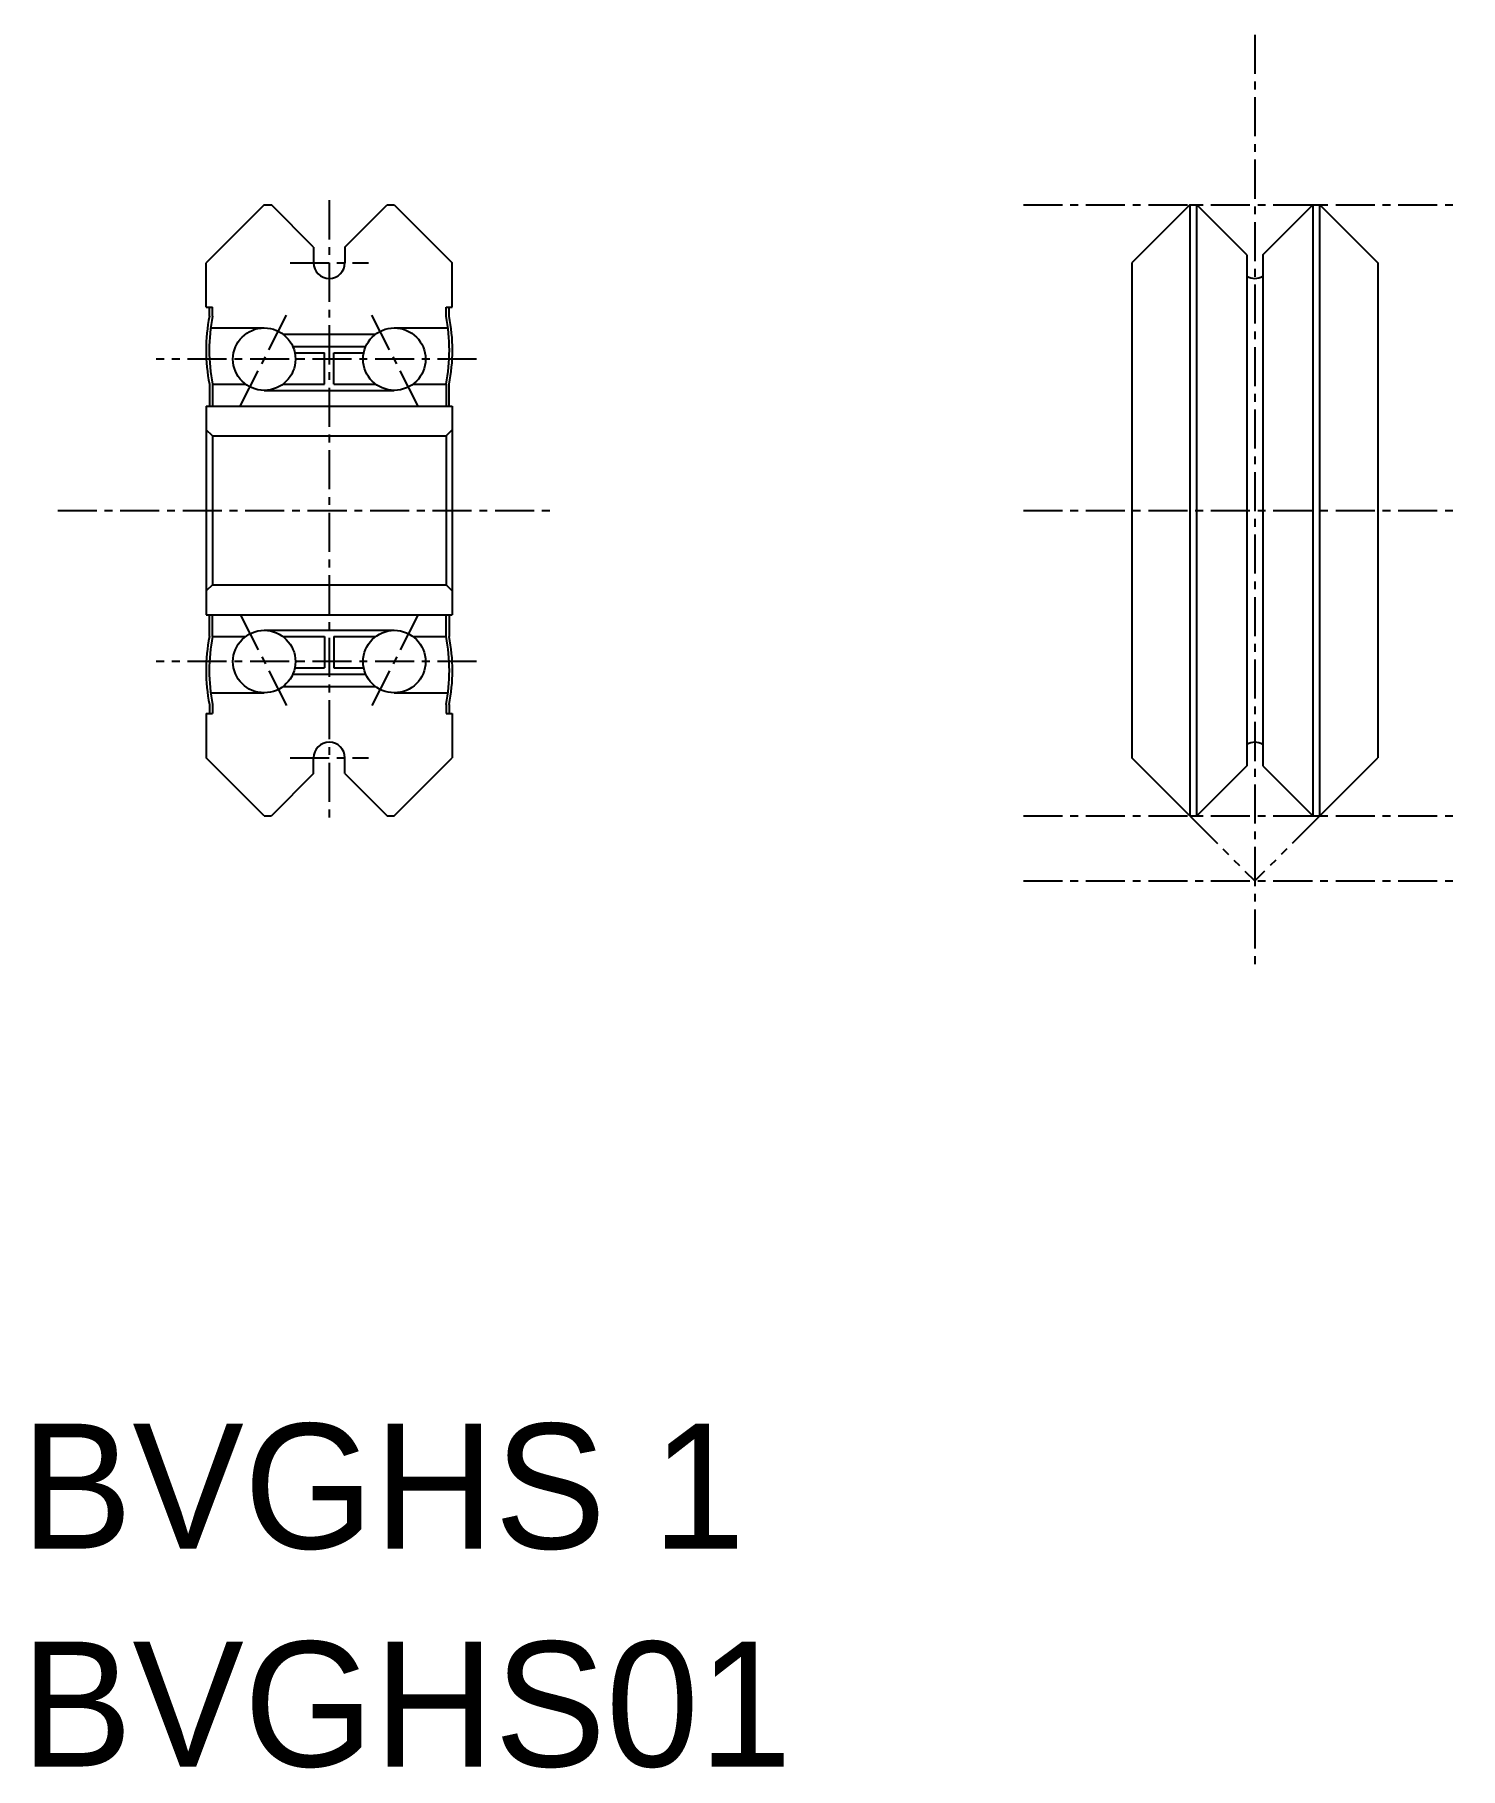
# Model space of a CAD drawing. Extents: x 10.4 to 56.1, y 9.9 to 65.4.
import ezdxf

# ---------------------------------------------------------------- set-up
doc = ezdxf.new("R2010")
doc.units = 0
doc.linetypes.add('CENTER', pattern=[2, 1.25, -0.25, 0.25, -0.25])
doc.linetypes.add('PHANTOM', pattern=[2.5, 1.25, -0.25, 0.25, -0.25, 0.25, -0.25])
doc.layers.get('0').update_dxf_attribs({"linetype": 'CONTINUOUS'})
doc.layers.add('CENTER', color=1, linetype='CENTER')

msp = doc.modelspace()

# ---------------------------------------------------------------- linework, layer by layer
at = {"color": 7, "linetype": 'CONTINUOUS'}
for p, q in [((17.787, 59.988), (15.933, 58.133)), ((17.787, 59.988), (18.016, 59.988)), ((17.845, 59.988), (17.845, 59.988)), ((17.902, 59.988), (17.902, 59.988)), ((19.37, 58.634), (18.016, 59.988)), ((20.37, 58.634), (21.723, 59.988)), ((21.723, 59.988), (21.952, 59.988)), ((21.952, 59.988), (23.807, 58.133)), ((47.415, 59.988), (45.561, 58.133)), ((47.415, 59.988), (47.415, 40.431)), ((47.415, 59.988), (47.644, 59.988)), ((47.644, 40.431), (47.644, 59.988)), ((49.244, 58.388), (47.644, 59.988)), ((49.752, 58.388), (51.351, 59.988)), ((51.351, 59.988), (51.351, 40.431)), ((51.351, 59.988), (51.58, 59.988)), ((51.58, 40.431), (51.58, 59.988)), ((51.58, 59.988), (53.435, 58.133)), ((19.37, 58.634), (19.37, 58.133)), ((20.37, 58.634), (20.37, 58.133)), ((49.244, 58.388), (49.244, 42.03)), ((49.244, 58.388), (49.244, 42.03)), ((49.752, 58.388), (49.752, 42.03)), ((49.752, 58.388), (49.752, 42.03)), ((15.933, 56.709), (15.933, 58.133)), ((23.807, 56.709), (23.807, 58.133)), ((45.561, 58.133), (45.561, 42.285)), ((45.561, 58.133), (45.561, 42.285)), ((53.435, 58.133), (53.435, 42.285)), ((15.933, 56.709), (16.133, 56.709)), ((16.033, 56.424), (16.033, 56.709)), ((16.133, 56.424), (16.133, 56.709)), ((23.607, 56.709), (23.807, 56.709)), ((23.607, 56.424), (23.607, 56.709)), ((23.707, 56.424), (23.707, 56.709)), ((16.071, 56.049), (17.787, 56.049)), ((21.952, 56.049), (23.668, 56.049)), ((18.387, 55.849), (21.352, 55.849)), ((18.704, 55.449), (21.036, 55.449)), ((18.767, 55.249), (19.72, 55.249)), ((19.72, 54.249), (19.72, 55.249)), ((20.02, 54.249), (20.02, 55.249)), ((20.02, 55.249), (20.972, 55.249)), ((16.033, 54.249), (16.033, 53.549)), ((16.133, 54.249), (16.133, 53.549)), ((16.133, 54.249), (17.187, 54.249)), ((17.787, 54.049), (21.952, 54.049)), ((18.387, 54.249), (19.72, 54.249)), ((20.02, 54.249), (21.352, 54.249)), ((22.552, 54.249), (23.607, 54.249)), ((23.607, 54.249), (23.607, 53.549)), ((23.707, 53.549), (23.707, 54.249)), ((15.933, 53.549), (15.933, 46.869)), ((15.933, 53.549), (23.807, 53.549)), ((23.807, 53.549), (23.807, 46.869)), ((16.133, 52.59), (15.933, 52.79)), ((23.607, 52.59), (23.807, 52.79)), ((16.133, 52.59), (16.133, 47.828)), ((16.133, 52.59), (23.607, 52.59)), ((16.133, 52.59), (23.607, 52.59)), ((23.607, 52.59), (23.607, 47.828)), ((16.133, 47.828), (15.933, 47.628)), ((16.133, 47.828), (23.607, 47.828)), ((23.607, 47.828), (23.807, 47.628)), ((15.933, 46.869), (23.807, 46.869)), ((16.033, 46.169), (16.033, 46.869)), ((16.133, 46.169), (16.133, 46.869)), ((23.607, 46.169), (23.607, 46.869)), ((23.707, 46.869), (23.707, 46.169)), ((16.133, 46.169), (17.187, 46.169)), ((17.787, 46.369), (21.952, 46.369)), ((18.387, 46.169), (19.72, 46.169)), ((19.72, 46.169), (19.72, 45.169)), ((20.02, 46.169), (21.352, 46.169)), ((20.02, 46.169), (20.02, 45.169)), ((22.552, 46.169), (23.607, 46.169)), ((18.704, 44.969), (21.036, 44.969)), ((18.767, 45.169), (19.72, 45.169)), ((20.02, 45.169), (20.972, 45.169)), ((18.387, 44.569), (21.352, 44.569)), ((16.033, 43.994), (16.033, 43.709)), ((16.071, 44.369), (17.787, 44.369)), ((16.133, 43.994), (16.133, 43.709)), ((21.952, 44.369), (23.668, 44.369)), ((23.607, 43.994), (23.607, 43.709)), ((23.707, 43.994), (23.707, 43.709)), ((15.933, 43.709), (15.933, 42.285)), ((15.933, 43.709), (16.133, 43.709)), ((23.607, 43.709), (23.807, 43.709)), ((23.807, 43.709), (23.807, 42.285)), ((17.787, 40.431), (15.933, 42.285)), ((19.37, 41.784), (19.37, 42.285)), ((20.37, 41.784), (20.37, 42.285)), ((21.952, 40.431), (23.807, 42.285)), ((47.415, 40.431), (45.561, 42.285)), ((51.58, 40.431), (53.435, 42.285)), ((19.37, 41.784), (18.016, 40.431)), ((20.37, 41.784), (21.723, 40.431)), ((49.244, 42.03), (47.644, 40.431)), ((49.752, 42.03), (51.351, 40.431)), ((17.787, 40.431), (18.016, 40.431)), ((21.723, 40.431), (21.952, 40.431)), ((47.415, 40.431), (47.644, 40.431)), ((51.351, 40.431), (51.58, 40.431))]:
    msp.add_line(p, q, dxfattribs=at)
at = {"color": 3, "linetype": 'PHANTOM'}
for p in [(47.415, 40.431), (51.58, 40.431)]:
    msp.add_line(p, (49.498, 38.348), dxfattribs=at)
at = {"color": 7, "linetype": 'CONTINUOUS'}
for centre in [(17.787, 55.049), (21.952, 55.049), (17.787, 45.369), (21.952, 45.369)]:
    msp.add_circle(centre, 1, dxfattribs=at)
for centre, radius, start, end in [((19.87, 58.133), 0.5, 180, 0), ((49.498, 58.133), 0.5, 239.4693, 300.5307), ((21.482, 55.336), 5.556, 168.7145, 191.2855), ((21.582, 55.336), 5.556, 168.7145, 191.2855), ((18.158, 55.336), 5.556, 348.7145, 11.2855), ((18.258, 55.336), 5.556, 348.7145, 11.2855), ((21.482, 45.082), 5.556, 168.7145, 191.2855), ((21.582, 45.082), 5.556, 168.7145, 191.2855), ((18.158, 45.082), 5.556, 348.7145, 11.2855), ((18.258, 45.082), 5.556, 348.7145, 11.2855), ((19.87, 42.285), 0.5, 0, 180), ((49.498, 42.285), 0.5, 59.4693, 120.5307)]:
    msp.add_arc(centre, radius, start, end, dxfattribs=at)
at = {"layer": 'CENTER', "color": 1, "linetype": 'CENTER'}
for p, q in [((49.498, 65.435), (49.498, 35.485)), ((19.87, 60.133), (19.87, 40.285)), ((42.09, 59.988), (56.078, 59.988)), ((18.616, 58.133), (21.124, 58.133)), ((17.03, 53.562), (18.545, 56.536)), ((22.71, 53.562), (21.195, 56.536)), ((24.584, 55.049), (14.33, 55.049)), ((11.178, 50.209), (27.178, 50.209)), ((42.09, 50.209), (56.078, 50.209)), ((17.03, 46.856), (18.545, 43.882)), ((22.71, 46.856), (21.195, 43.882)), ((24.584, 45.369), (14.33, 45.369)), ((18.616, 42.285), (21.124, 42.285)), ((42.09, 40.431), (56.078, 40.431)), ((42.09, 38.348), (56.078, 38.348))]:
    msp.add_line(p, q, dxfattribs=at)

# ---------------------------------------------------------------- texts
at = {"color": 7, "linetype": 'CONTINUOUS'}
for s, p in [('BVGHS 1', (10, 16.975)), ('BVGHS01', (10, 10))]:
    msp.add_text(s, height=4, dxfattribs=at).set_placement(p)

doc.saveas('drawing.dxf')
